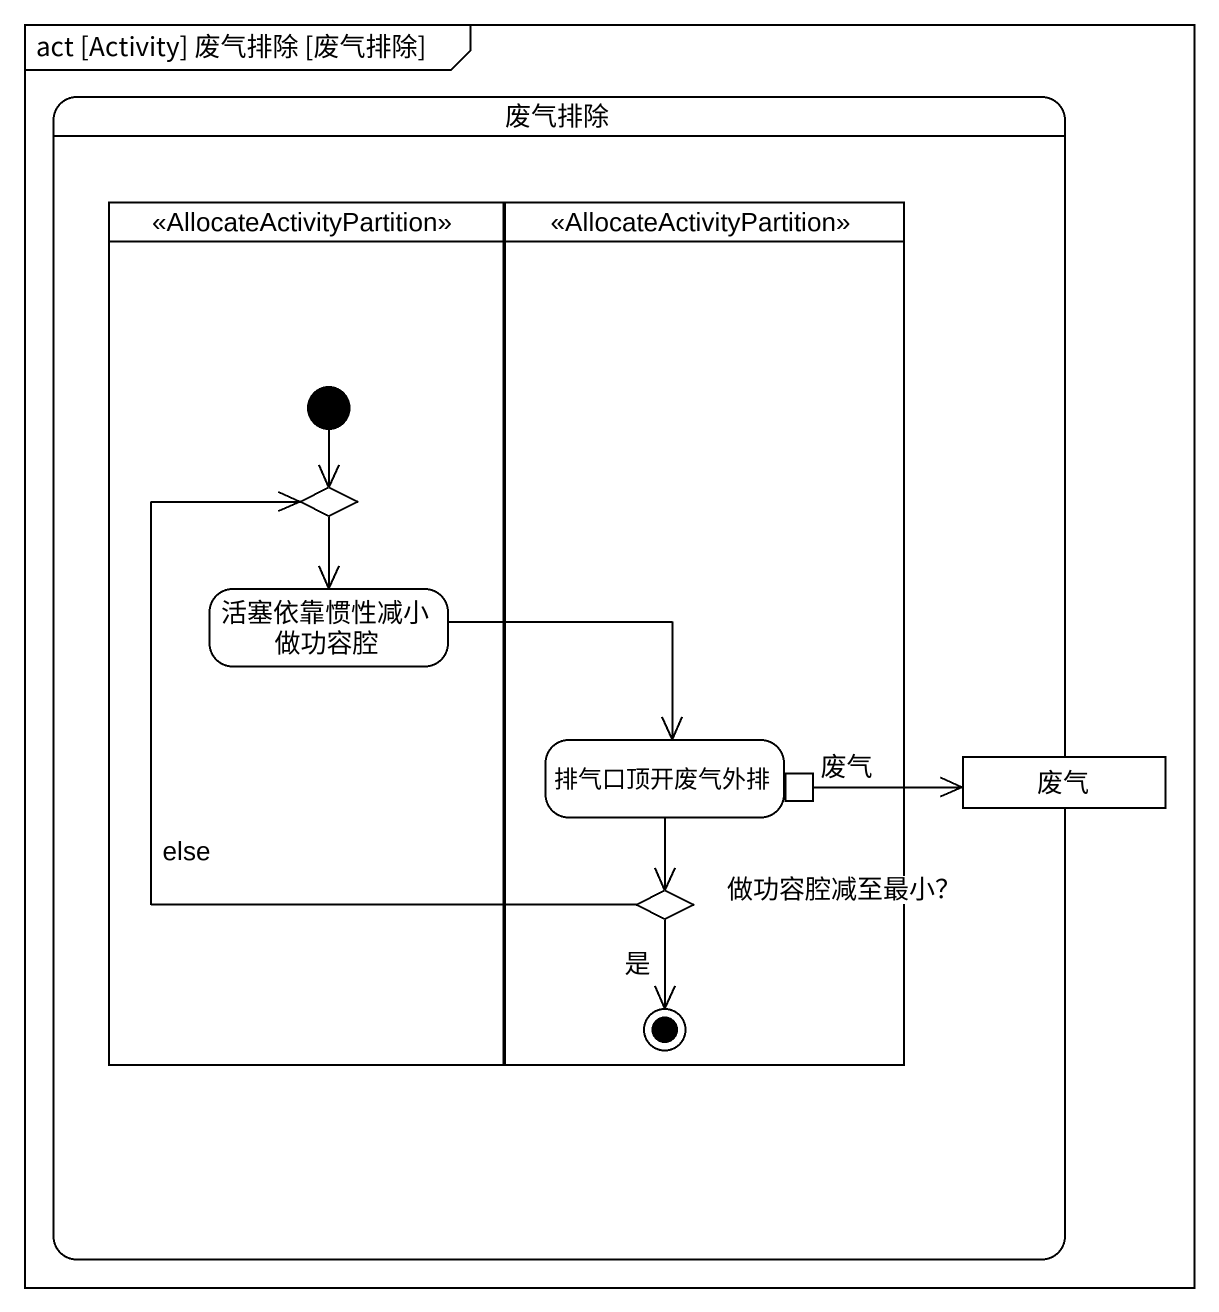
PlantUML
@startuml
mainframe act [Activity] 废气排除 [废气排除]
hide empty description
state 废气排除 {
  state " " as lane1 <<AllocateActivityPartition>> {
    state choice1 <<choice>>
    state 活塞依靠惯性减小做功容腔
    [*] --> choice1
  }
  state " " as lane2 <<AllocateActivityPartition>> {
    state 排气口顶开废气外排 {
      state 废气 <<outputPin>>
    }
    state "做功容腔减至最小？" as 做功容腔减至最小 <<choice>>
    做功容腔减至最小 --> [*] : 是
  }
  state "废气" as 废气_2 <<object>>
}
choice1 --> 活塞依靠惯性减小做功容腔
活塞依靠惯性减小做功容腔 -right-> 排气口顶开废气外排
排气口顶开废气外排 --> 做功容腔减至最小
废气 -right-> 废气_2
做功容腔减至最小 -up-> choice1 : else
@enduml
